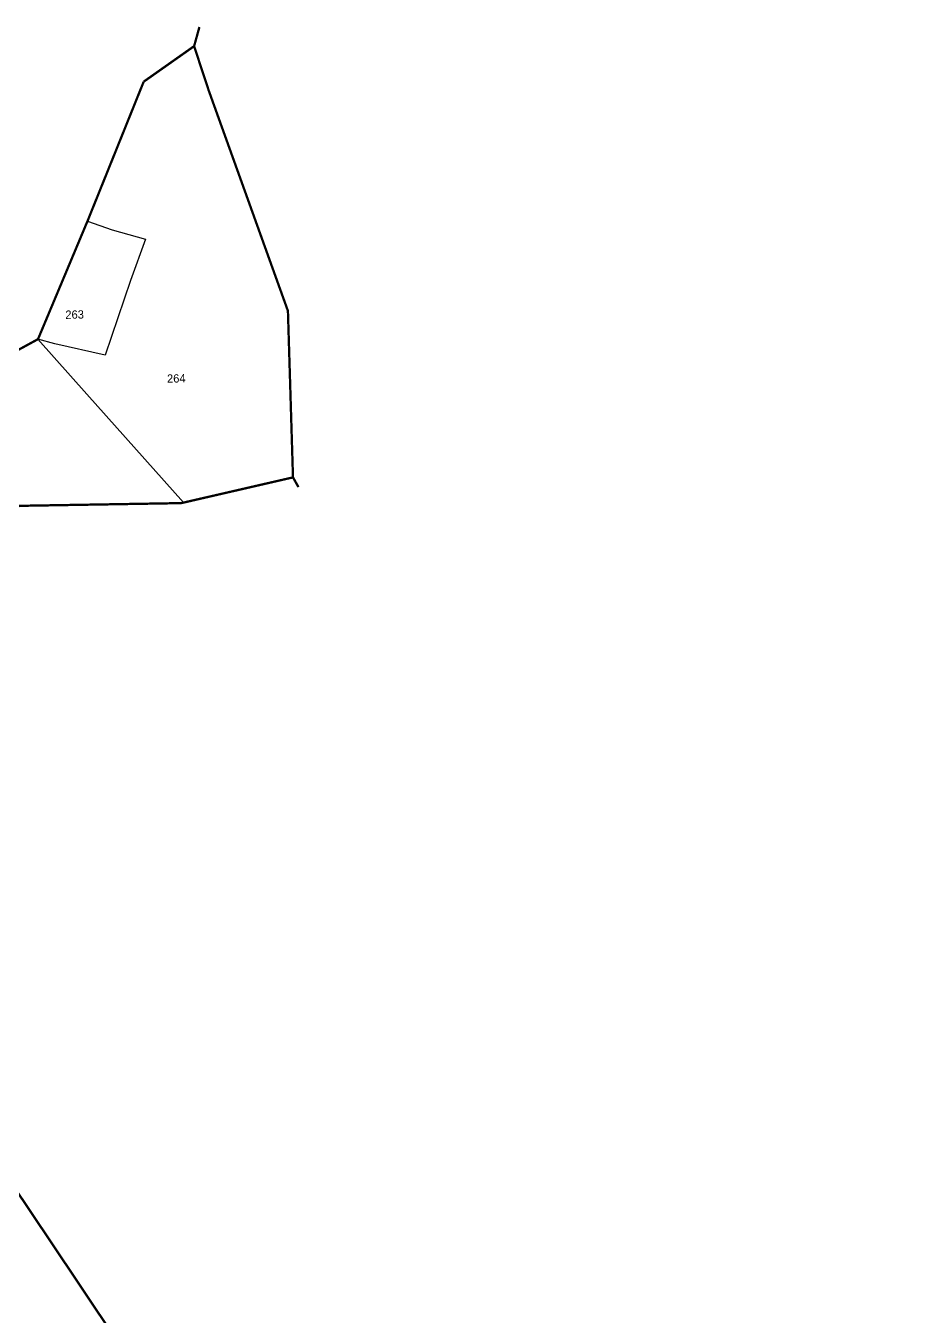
# Model space of a CAD drawing. Header units: feet. Extents: x 276227 to 282872, y 2073991 to 2080438.
# Drawn here: x 278538 to 279334, y 2079254 to 2080428 of the extents above; entities that cross this region are included whole.
import ezdxf

# ---------------------------------------------------------------- set-up
doc = ezdxf.new("R2010")
doc.units = ezdxf.units.FT
doc.header["$LTSCALE"] = 0.3
doc.header["$MEASUREMENT"] = 0
doc.linetypes.add('DIVIDE', pattern=[1.25, 0.5, -0.25, 0, -0.25, 0, -0.25])
for name, color, linetype in [('POLY_PARCEL', 6, 'Continuous'), ('TEXT_PARCEL', 7, 'Continuous'), ('V_BOUND_LINE', 7, 'Continuous'), ('V_DIVIDE_LINE', 7, 'DIVIDE')]:
    doc.layers.add(name, color=color, linetype=linetype)
doc.styles.add('TEXT_MAP', font='KRDEV050.TTF', dxfattribs={"height": 1.8})

# ---------------------------------------------------------------- blocks, each defined once
blk = doc.blocks.new('uu')
at = {"layer": 'POLY_PARCEL'}
for points in [[(283386.05, 2074586.25), (283391.35, 2074584.28), (283398.52, 2074582.16), (283395.14, 2074573.28), (283389.38, 2074557.23), (283378.52, 2074559.85), (283374.92, 2074560.9)], [(283374.92, 2074560.9), (283385.25, 2074548.82), (283405.76, 2074525.03)]]:
    blk.add_lwpolyline(points, dxfattribs=at)
at = {"layer": 'V_BOUND_LINE', "const_width": 0.5}
for points in [[(283409.73, 2074623.69), (283398.7, 2074616.19)], [(283409.73, 2074623.69), (283412.72, 2074614.07)], [(283398.7, 2074616.19), (283386.05, 2074586.25)], [(283405.76, 2074525.03), (283429.54, 2074530.09), (283429.05, 2074566.1), (283412.72, 2074614.07)], [(283386.05, 2074586.25), (283374.92, 2074560.9)], [(283374.92, 2074560.9), (283325.87, 2074535.25)], [(283360.14, 2074515.9), (283363.13, 2074520.05), (283370.25, 2074524.93), (283405.27, 2074524.93), (283405.76, 2074525.03)], [(283347.08, 2073861.09), (283373.34, 2073854.84), (283416.87, 2073843.13), (283459, 2073826.12), (283548.54, 2073790.37), (283535.6, 2073862.2), (283525.4, 2073921.86), (283512.97, 2073991.11), (283472.2, 2074057.3), (283437.42, 2074115.69), (283432.67, 2074172.39), (283427.36, 2074231.89), (283422.33, 2074291.36), (283375.7, 2074363.69), (283357.31, 2074392.15)]]:
    blk.add_lwpolyline(points, dxfattribs=at)
at = {"layer": 'V_DIVIDE_LINE', "ltscale": 10, "const_width": 0.5, "flags": 128}
for points in [[(283409.73, 2074623.69), (283410.95, 2074627.82)], [(283429.54, 2074530.09), (283430.69, 2074527.97)]]:
    blk.add_lwpolyline(points, dxfattribs=at)
at = {"layer": 'TEXT_PARCEL', "style": 'TEXT_MAP'}
for s, p in [('263', (283380.92, 2074565.19)), ('264', (283402.66, 2074551.01))]:
    blk.add_text(s, height=1.8, dxfattribs=at).set_placement(p)

msp = doc.modelspace()

# ---------------------------------------------------------------- block references
at = {"xscale": 4.205744581064432, "yscale": 4.205744581064432, "zscale": 4.205744581064432, "rotation": 0.9606622294881635}
msp.add_blockref('uu', (-766802.4, -6663685.8), dxfattribs=at)

doc.saveas('drawing.dxf')
